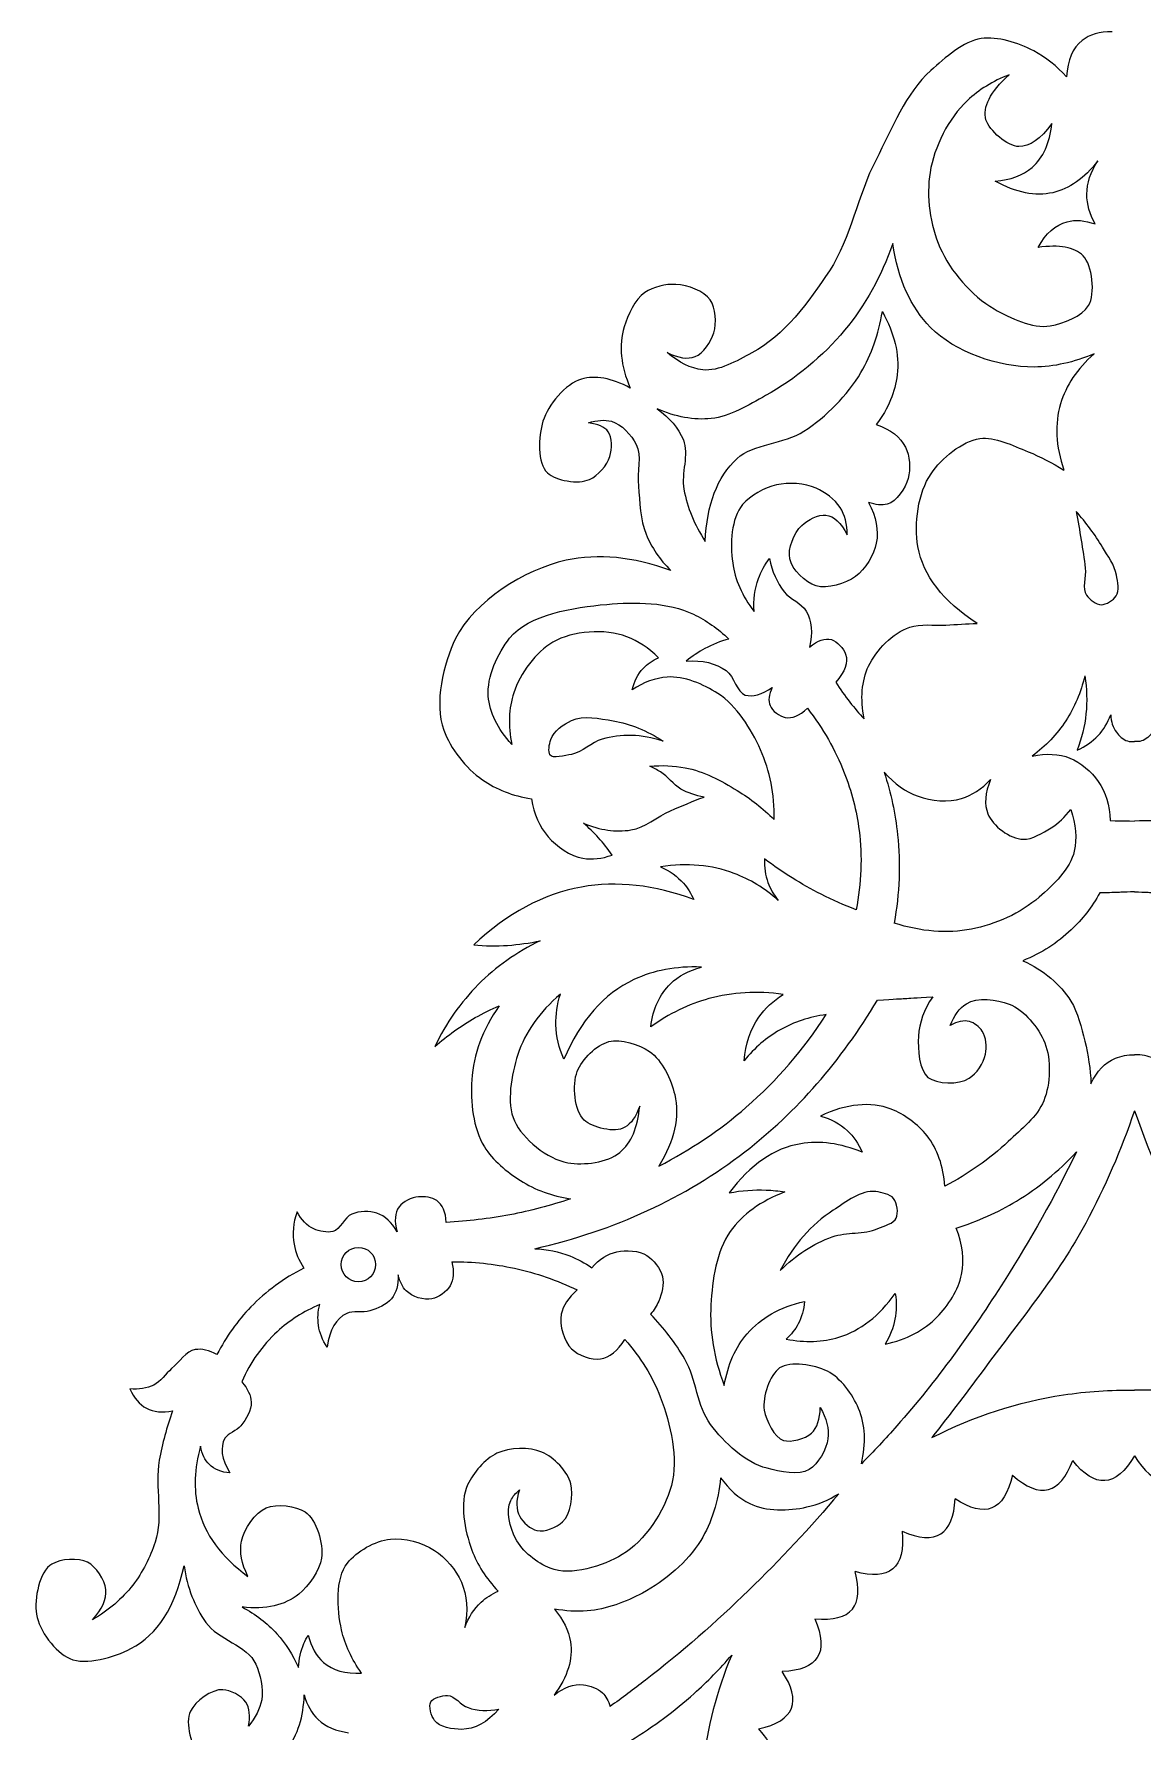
# Model space of a CAD drawing. Header units: millimetres. Extents: x -121 to 221, y -100 to 187.
# Drawn here: x 64.6 to 129.1, y -13.7 to 85 of the extents above; entities that cross this region are included whole.
import ezdxf

# ---------------------------------------------------------------- set-up
doc = ezdxf.new("R2010")
doc.units = ezdxf.units.MM
doc.linetypes.add('K5LT32769', pattern=[0])

msp = doc.modelspace()

# ---------------------------------------------------------------- linework, layer by layer
at = {"color": 30, "linetype": 'K5LT32769', "true_color": 0xff8000}
msp.add_circle((83.522, 13.444), 1, dxfattribs=at)
for points, knots in [([(127.378, 85.17), (126.64, 85.175), (126.055, 85.006), (125.624, 84.665), (125.077, 84.233), (124.776, 83.524), (124.72, 82.539)], [0, 0, 0, 0, 1, 1, 1, 2, 2, 2, 2]), ([(124.72, 82.539), (124.149, 83.183), (123.511, 83.688), (122.806, 84.054), (121.899, 84.524), (120.703, 84.913), (119.749, 84.772), (118.696, 84.615), (117.666, 83.663), (116.825, 82.911), (115.349, 81.59), (114.569, 79.521), (113.635, 77.727), (112.56, 75.662), (112.188, 73.186), (110.924, 71.268), (109.736, 69.465), (108.3, 67.475), (106.405, 66.483), (105.538, 66.029), (104.482, 65.393), (103.56, 65.499), (102.854, 65.581), (102.163, 65.918), (101.487, 66.509)], [0, 0, 0, 0, 1, 1, 1, 2, 2, 2, 3, 3, 3, 4, 4, 4, 5, 5, 5, 6, 6, 6, 7, 7, 7, 8, 8, 8, 8]), ([(121.372, 82.665), (120.424, 82.295), (119.616, 81.795), (118.947, 81.166), (117.843, 80.126), (117.022, 78.464), (116.778, 76.987), (116.55, 75.604), (116.785, 73.903), (117.352, 72.617), (117.966, 71.226), (119.184, 69.81), (120.51, 69.044), (121.456, 68.498), (122.727, 67.892), (123.764, 68.055), (124.534, 68.177), (125.64, 68.636), (125.997, 69.236), (126.409, 69.928), (126.23, 71.585), (125.678, 72.138), (125.175, 72.642), (124.304, 72.801), (123.062, 72.617)], [0, 0, 0, 0, 1, 1, 1, 2, 2, 2, 3, 3, 3, 4, 4, 4, 5, 5, 5, 6, 6, 6, 7, 7, 7, 8, 8, 8, 8]), ([(123.86, 79.826), (123.205, 78.923), (122.567, 78.476), (121.946, 78.486), (121.289, 78.497), (120.207, 79.431), (120.032, 80.049), (119.824, 80.784), (120.27, 81.656), (121.372, 82.665)], [0, 0, 0, 0, 1, 1, 1, 2, 2, 2, 3, 3, 3, 3]), ([(120.574, 76.477), (121.466, 76.55), (122.179, 76.816), (122.711, 77.274), (123.365, 77.836), (123.748, 78.686), (123.86, 79.826)], [0, 0, 0, 0, 1, 1, 1, 2, 2, 2, 2]), ([(126.539, 77.657), (125.752, 76.64), (124.88, 76.024), (123.924, 75.807), (122.903, 75.576), (121.787, 75.799), (120.574, 76.477)], [0, 0, 0, 0, 1, 1, 1, 2, 2, 2, 2]), ([(126.38, 73.988), (126.059, 74.566), (125.9, 75.141), (125.901, 75.711), (125.903, 76.364), (126.115, 77.013), (126.539, 77.657)], [0, 0, 0, 0, 1, 1, 1, 2, 2, 2, 2]), ([(123.062, 72.617), (123.517, 73.441), (124.081, 73.941), (124.753, 74.116), (125.238, 74.243), (125.781, 74.2), (126.38, 73.988)], [0, 0, 0, 0, 1, 1, 1, 2, 2, 2, 2]), ([(114.609, 72.84), (113.942, 70.936), (113.006, 69.256), (111.802, 67.8), (110.558, 66.296), (108.928, 64.959), (107.208, 64.004), (106.218, 63.455), (105.14, 62.775), (104.05, 62.664), (103.03, 62.561), (101.978, 62.753), (100.892, 63.238)], [0, 0, 0, 0, 1, 1, 1, 2, 2, 2, 3, 3, 3, 4, 4, 4, 4]), ([(126.316, 66.428), (125.139, 65.932), (123.98, 65.677), (122.839, 65.663), (120.771, 65.637), (118.205, 66.541), (116.81, 67.96), (115.653, 69.137), (114.919, 70.764), (114.609, 72.84)], [0, 0, 0, 0, 1, 1, 1, 2, 2, 2, 3, 3, 3, 3]), ([(101.487, 66.509), (102.125, 66.184), (102.665, 66.105), (103.108, 66.27), (103.584, 66.448), (104.039, 67.133), (104.198, 67.652), (104.372, 68.22), (104.297, 69.103), (103.986, 69.566), (103.632, 70.093), (102.678, 70.432), (101.992, 70.47), (101.405, 70.503), (100.661, 70.318), (100.184, 69.992), (99.591, 69.586), (99.2, 68.705), (98.988, 67.998), (98.661, 66.91), (98.777, 65.723), (99.334, 64.436)], [0, 0, 0, 0, 1, 1, 1, 2, 2, 2, 3, 3, 3, 4, 4, 4, 5, 5, 5, 6, 6, 6, 7, 7, 7, 7]), ([(103.7, 55.519), (103.779, 57.65), (104.396, 59.255), (105.55, 60.336), (106.49, 61.216), (108.294, 61.177), (109.441, 61.931), (110.74, 62.784), (111.977, 64.005), (112.759, 65.344), (113.375, 66.399), (113.79, 67.58), (114.003, 68.885)], [0, 0, 0, 0, 1, 1, 1, 2, 2, 2, 3, 3, 3, 4, 4, 4, 4]), ([(114.003, 68.885), (114.71, 67.627), (114.997, 66.404), (114.864, 65.216), (114.753, 64.224), (114.349, 63.257), (113.652, 62.313)], [0, 0, 0, 0, 1, 1, 1, 2, 2, 2, 2]), ([(126.316, 66.428), (125.332, 65.554), (124.683, 64.586), (124.37, 63.526), (124.024, 62.353), (124.088, 61.066), (124.561, 59.666)], [0, 0, 0, 0, 1, 1, 1, 2, 2, 2, 2]), ([(99.334, 64.436), (98.246, 65.024), (97.299, 65.199), (96.49, 64.961), (95.562, 64.687), (94.562, 63.472), (94.257, 62.505), (93.981, 61.628), (93.931, 60.043), (94.513, 59.506), (94.993, 59.063), (96.308, 58.815), (96.969, 59.124), (97.444, 59.345), (97.995, 59.935), (98.149, 60.463), (98.273, 60.889), (98.302, 61.572), (98.053, 61.899), (97.836, 62.184), (97.453, 62.355), (96.905, 62.409)], [0, 0, 0, 0, 1, 1, 1, 2, 2, 2, 3, 3, 3, 4, 4, 4, 5, 5, 5, 6, 6, 6, 7, 7, 7, 7]), ([(100.892, 63.238), (101.63, 62.717), (102.14, 62.111), (102.424, 61.42), (102.766, 60.586), (102.28, 59.473), (102.455, 58.549), (102.656, 57.496), (103.07, 56.486), (103.7, 55.519)], [0, 0, 0, 0, 1, 1, 1, 2, 2, 2, 3, 3, 3, 3]), ([(96.905, 62.409), (97.4, 62.578), (97.847, 62.61), (98.245, 62.505), (98.827, 62.351), (99.4, 61.704), (99.68, 61.165), (100.026, 60.498), (99.726, 59.545), (99.808, 58.741), (99.903, 57.799), (99.903, 56.789), (100.254, 55.934), (100.57, 55.167), (101.048, 54.465), (101.69, 53.828)], [0, 0, 0, 0, 1, 1, 1, 2, 2, 2, 3, 3, 3, 4, 4, 4, 5, 5, 5, 5]), ([(113.652, 62.313), (114.486, 62.025), (115.05, 61.589), (115.343, 61.006), (115.593, 60.507), (115.661, 59.729), (115.502, 59.187), (115.335, 58.615), (114.845, 57.832), (114.29, 57.688), (113.977, 57.607), (113.615, 57.638), (113.205, 57.784)], [0, 0, 0, 0, 1, 1, 1, 2, 2, 2, 3, 3, 3, 4, 4, 4, 4]), ([(119.516, 50.75), (117.528, 52.034), (116.379, 53.522), (116.071, 55.216), (115.835, 56.51), (116.078, 58.362), (116.837, 59.458), (117.452, 60.348), (118.632, 61.358), (119.676, 61.5), (120.544, 61.618), (121.588, 61.094), (122.483, 60.734), (123.202, 60.446), (123.895, 60.089), (124.561, 59.666)], [0, 0, 0, 0, 1, 1, 1, 2, 2, 2, 3, 3, 3, 4, 4, 4, 5, 5, 5, 5]), ([(111.961, 55.902), (111.963, 56.524), (111.825, 57.056), (111.547, 57.497), (111.244, 57.976), (110.667, 58.382), (110.143, 58.613), (109.47, 58.91), (108.561, 58.966), (107.846, 58.805), (107.137, 58.644), (106.315, 58.186), (105.869, 57.656), (105.199, 56.861), (105.144, 55.36), (105.294, 54.275), (105.43, 53.294), (105.845, 52.348), (106.539, 51.436)], [0, 0, 0, 0, 1, 1, 1, 2, 2, 2, 3, 3, 3, 4, 4, 4, 5, 5, 5, 6, 6, 6, 6]), ([(113.205, 57.784), (113.647, 56.942), (113.796, 56.155), (113.652, 55.423), (113.515, 54.725), (113.011, 53.893), (112.44, 53.477), (111.852, 53.05), (110.797, 52.73), (110.143, 52.935), (109.537, 53.125), (108.733, 53.892), (108.612, 54.498), (108.498, 55.071), (108.85, 56.011), (109.314, 56.444), (109.656, 56.764), (110.294, 57.108), (110.717, 57.05), (111.186, 56.986), (111.601, 56.603), (111.961, 55.902)], [0, 0, 0, 0, 1, 1, 1, 2, 2, 2, 3, 3, 3, 4, 4, 4, 5, 5, 5, 6, 6, 6, 7, 7, 7, 7]), ([(125.278, 57.26), (125.858, 56.609), (126.368, 55.915), (126.807, 55.178), (127.115, 54.66), (127.523, 54.139), (127.626, 53.561), (127.696, 53.172), (127.8, 52.639), (127.604, 52.342), (127.444, 52.098), (127.025, 51.83), (126.74, 51.833), (126.449, 51.836), (126.056, 52.14), (125.876, 52.387), (125.6, 52.765), (125.859, 53.438), (125.81, 53.959), (125.758, 54.509), (125.654, 55.053), (125.566, 55.599), (125.477, 56.154), (125.381, 56.707), (125.278, 57.26)], [0, 0, 0, 0, 1, 1, 1, 2, 2, 2, 3, 3, 3, 4, 4, 4, 5, 5, 5, 6, 6, 6, 7, 7, 7, 8, 8, 8, 8]), ([(101.69, 53.828), (99.502, 54.624), (97.473, 54.821), (95.604, 54.417), (93.196, 53.897), (90.243, 52.032), (89.173, 49.869), (88.444, 48.394), (87.924, 46.102), (88.484, 44.541), (88.867, 43.476), (89.772, 42.326), (90.735, 41.647), (91.537, 41.081), (92.486, 40.714), (93.583, 40.545)], [0, 0, 0, 0, 1, 1, 1, 2, 2, 2, 3, 3, 3, 4, 4, 4, 5, 5, 5, 5]), ([(106.539, 51.436), (106.493, 52.116), (106.578, 52.754), (106.794, 53.35), (106.943, 53.764), (107.156, 54.157), (107.432, 54.53)], [0, 0, 0, 0, 1, 1, 1, 2, 2, 2, 2]), ([(107.432, 54.53), (107.581, 53.78), (107.869, 53.132), (108.293, 52.584), (108.631, 52.148), (109.31, 51.925), (109.569, 51.468), (109.892, 50.898), (109.955, 50.196), (109.76, 49.362)], [0, 0, 0, 0, 1, 1, 1, 2, 2, 2, 3, 3, 3, 3]), ([(92.448, 43.702), (91.608, 44.62), (91.151, 45.558), (91.074, 46.515), (90.987, 47.612), (91.633, 49.033), (92.315, 49.882), (93.452, 51.298), (96.027, 51.674), (97.964, 51.854), (99.609, 52.006), (101.528, 51.991), (103.014, 51.278), (103.749, 50.925), (104.436, 50.445), (105.074, 49.838)], [0, 0, 0, 0, 1, 1, 1, 2, 2, 2, 3, 3, 3, 4, 4, 4, 5, 5, 5, 5]), ([(100.976, 48.752), (100.404, 49.314), (99.791, 49.72), (99.138, 49.971), (97.861, 50.46), (95.976, 50.317), (94.84, 49.66), (93.858, 49.092), (92.924, 47.84), (92.558, 46.714), (92.263, 45.804), (92.226, 44.8), (92.448, 43.702)], [0, 0, 0, 0, 1, 1, 1, 2, 2, 2, 3, 3, 3, 4, 4, 4, 4]), ([(112.945, 45.2), (112.712, 46.373), (112.797, 47.394), (113.2, 48.262), (113.632, 49.192), (114.613, 50.192), (115.593, 50.527), (116.22, 50.741), (116.996, 50.615), (117.698, 50.654), (118.304, 50.688), (118.91, 50.72), (119.516, 50.75)], [0, 0, 0, 0, 1, 1, 1, 2, 2, 2, 3, 3, 3, 4, 4, 4, 4]), ([(105.074, 49.838), (104.582, 49.704), (104.117, 49.519), (103.679, 49.284), (103.297, 49.079), (102.935, 48.835), (102.593, 48.553)], [0, 0, 0, 0, 1, 1, 1, 2, 2, 2, 2]), ([(109.76, 49.362), (110.245, 49.763), (110.671, 49.911), (111.036, 49.809), (111.36, 49.718), (111.757, 49.271), (111.866, 48.948), (112.023, 48.481), (111.832, 47.939), (111.291, 47.321)], [0, 0, 0, 0, 1, 1, 1, 2, 2, 2, 3, 3, 3, 3]), ([(99.448, 46.891), (99.568, 47.388), (99.782, 47.801), (100.09, 48.132), (100.329, 48.388), (100.624, 48.595), (100.976, 48.752)], [0, 0, 0, 0, 1, 1, 1, 2, 2, 2, 2]), ([(102.593, 48.553), (103.531, 48.621), (104.306, 48.437), (104.919, 47.999), (105.38, 47.67), (105.549, 46.721), (106.027, 46.581), (106.461, 46.454), (106.986, 46.602), (107.6, 47.024)], [0, 0, 0, 0, 1, 1, 1, 2, 2, 2, 3, 3, 3, 3]), ([(107.71, 39.338), (107.728, 40.816), (107.462, 42.167), (106.913, 43.391), (106.367, 44.61), (105.531, 45.96), (104.432, 46.67), (103.604, 47.205), (102.462, 47.697), (101.486, 47.622), (100.803, 47.57), (100.124, 47.327), (99.448, 46.891)], [0, 0, 0, 0, 1, 1, 1, 2, 2, 2, 3, 3, 3, 4, 4, 4, 4]), ([(125.78, 47.694), (125.552, 46.731), (125.183, 45.859), (124.673, 45.08), (124.163, 44.302), (123.514, 43.615), (122.723, 43.02)], [0, 0, 0, 0, 1, 1, 1, 2, 2, 2, 2]), ([(125.78, 47.694), (125.902, 46.945), (125.924, 46.207), (125.847, 45.479), (125.772, 44.768), (125.602, 44.066), (125.337, 43.374)], [0, 0, 0, 0, 1, 1, 1, 2, 2, 2, 2]), ([(107.6, 47.024), (107.396, 46.604), (107.351, 46.249), (107.467, 45.961), (107.587, 45.66), (108.035, 45.337), (108.353, 45.274), (108.747, 45.196), (109.175, 45.373), (109.638, 45.806)], [0, 0, 0, 0, 1, 1, 1, 2, 2, 2, 3, 3, 3, 3]), ([(111.291, 47.321), (111.547, 46.918), (111.821, 46.529), (112.116, 46.157), (112.377, 45.826), (112.653, 45.507), (112.945, 45.2)], [0, 0, 0, 0, 1, 1, 1, 2, 2, 2, 2]), ([(109.638, 45.806), (110.553, 44.639), (111.269, 43.391), (111.786, 42.062), (112.203, 40.992), (112.505, 39.833), (112.65, 38.695), (112.843, 37.186), (112.784, 35.65), (112.473, 34.088)], [0, 0, 0, 0, 1, 1, 1, 2, 2, 2, 3, 3, 3, 3]), ([(125.337, 43.374), (125.821, 43.582), (126.227, 43.863), (126.556, 44.216), (126.871, 44.555), (127.115, 44.961), (127.287, 45.435)], [0, 0, 0, 0, 1, 1, 1, 2, 2, 2, 2]), ([(127.287, 45.435), (127.302, 45.028), (127.412, 44.689), (127.619, 44.416), (127.777, 44.207), (128.008, 43.973), (128.261, 43.906), (128.389, 43.872), (128.527, 43.865), (128.674, 43.884)], [0, 0, 0, 0, 1, 1, 1, 2, 2, 2, 3, 3, 3, 3]), ([(130.062, 45.435), (130.047, 45.028), (129.937, 44.689), (129.73, 44.416), (129.572, 44.207), (129.341, 43.973), (129.087, 43.906), (128.96, 43.872), (128.822, 43.865), (128.674, 43.884)], [0, 0, 0, 0, 1, 1, 1, 2, 2, 2, 3, 3, 3, 3]), ([(101.242, 43.901), (100.318, 44.508), (99.35, 44.899), (98.34, 45.075), (97.561, 45.211), (96.606, 45.416), (95.926, 45.097), (95.462, 44.88), (94.867, 44.475), (94.707, 43.99), (94.621, 43.728), (94.55, 43.275), (94.663, 43.103), (94.824, 42.86), (95.522, 43.048), (95.926, 43.126), (96.559, 43.248), (97.082, 43.83), (97.698, 44.012), (98.8, 44.338), (99.981, 44.301), (101.242, 43.901)], [0, 0, 0, 0, 1, 1, 1, 2, 2, 2, 3, 3, 3, 4, 4, 4, 5, 5, 5, 6, 6, 6, 7, 7, 7, 7]), ([(100.467, 42.439), (101.175, 42.504), (101.862, 42.474), (102.527, 42.35), (103.595, 42.151), (104.628, 41.595), (105.562, 41.021), (106.331, 40.549), (107.047, 39.987), (107.71, 39.338)], [0, 0, 0, 0, 1, 1, 1, 2, 2, 2, 3, 3, 3, 3]), ([(122.723, 43.02), (123.539, 43.201), (124.27, 43.164), (124.917, 42.909), (125.542, 42.663), (126.168, 42.115), (126.556, 41.558), (126.992, 40.932), (127.229, 40.171), (127.265, 39.276)], [0, 0, 0, 0, 1, 1, 1, 2, 2, 2, 3, 3, 3, 3]), ([(103.626, 40.645), (103.138, 40.729), (102.691, 40.884), (102.283, 41.11), (101.837, 41.357), (101.526, 41.834), (101.087, 42.107), (100.889, 42.23), (100.682, 42.34), (100.467, 42.439)], [0, 0, 0, 0, 1, 1, 1, 2, 2, 2, 3, 3, 3, 3]), ([(114.112, 42.084), (114.499, 40.885), (114.758, 39.674), (114.888, 38.452), (115.068, 36.76), (115.001, 35.047), (114.688, 33.312)], [0, 0, 0, 0, 1, 1, 1, 2, 2, 2, 2]), ([(114.112, 42.084), (114.698, 41.413), (115.355, 40.947), (116.084, 40.689), (116.847, 40.418), (117.844, 40.318), (118.609, 40.556), (119.219, 40.746), (119.78, 41.115), (120.293, 41.664)], [0, 0, 0, 0, 1, 1, 1, 2, 2, 2, 3, 3, 3, 3]), ([(120.293, 41.664), (119.98, 40.878), (119.928, 40.213), (120.138, 39.67), (120.404, 38.98), (121.454, 38.197), (122.198, 38.186), (122.71, 38.178), (123.334, 38.537), (123.815, 38.85), (124.246, 39.131), (124.63, 39.485), (124.967, 39.914)], [0, 0, 0, 0, 1, 1, 1, 2, 2, 2, 3, 3, 3, 4, 4, 4, 4]), ([(93.583, 40.545), (93.727, 39.649), (94.053, 38.911), (94.561, 38.332), (95.059, 37.763), (95.842, 37.207), (96.581, 37.083), (97.114, 36.993), (97.681, 37.055), (98.283, 37.269)], [0, 0, 0, 0, 1, 1, 1, 2, 2, 2, 3, 3, 3, 3]), ([(96.608, 39.129), (97.573, 38.716), (98.494, 38.583), (99.372, 38.731), (100.18, 38.866), (100.903, 39.501), (101.685, 39.847), (102.324, 40.13), (102.971, 40.396), (103.626, 40.645)], [0, 0, 0, 0, 1, 1, 1, 2, 2, 2, 3, 3, 3, 3]), ([(124.967, 39.914), (125.266, 39.041), (125.332, 38.236), (125.166, 37.499), (124.936, 36.475), (123.954, 35.531), (123.128, 34.819), (122.059, 33.896), (120.566, 33.217), (119.185, 32.958), (117.757, 32.69), (116.258, 32.808), (114.688, 33.312)], [0, 0, 0, 0, 1, 1, 1, 2, 2, 2, 3, 3, 3, 4, 4, 4, 4]), ([(98.283, 37.269), (98.038, 37.625), (97.773, 37.962), (97.485, 38.279), (97.212, 38.58), (96.92, 38.863), (96.608, 39.129)], [0, 0, 0, 0, 1, 1, 1, 2, 2, 2, 2]), ([(107.947, 34.631), (107.15, 35.336), (106.294, 35.86), (105.378, 36.204), (104.073, 36.695), (102.648, 36.82), (101.102, 36.581)], [0, 0, 0, 0, 1, 1, 1, 2, 2, 2, 2]), ([(101.102, 36.581), (101.636, 36.349), (102.079, 36.031), (102.432, 35.628), (102.674, 35.351), (102.873, 35.034), (103.03, 34.676)], [0, 0, 0, 0, 1, 1, 1, 2, 2, 2, 2]), ([(107.15, 37.046), (107.128, 36.558), (107.195, 36.1), (107.349, 35.673), (107.483, 35.303), (107.682, 34.956), (107.947, 34.631)], [0, 0, 0, 0, 1, 1, 1, 2, 2, 2, 2]), ([(112.473, 34.088), (111.781, 34.354), (111.107, 34.653), (110.451, 34.986), (109.296, 35.57), (108.196, 36.257), (107.15, 37.046)], [0, 0, 0, 0, 1, 1, 1, 2, 2, 2, 2]), ([(103.03, 34.676), (100.733, 35.535), (98.554, 35.778), (96.495, 35.407), (94.266, 35.005), (92.176, 33.882), (90.226, 32.04)], [0, 0, 0, 0, 1, 1, 1, 2, 2, 2, 2]), ([(126.651, 35.062), (126.191, 34.243), (125.637, 33.527), (124.989, 32.913), (124.193, 32.16), (123.255, 31.562), (122.176, 31.119)], [0, 0, 0, 0, 1, 1, 1, 2, 2, 2, 2]), ([(94.102, 32.283), (92.719, 31.613), (91.515, 30.764), (90.492, 29.736), (89.471, 28.71), (88.629, 27.507), (87.966, 26.125)], [0, 0, 0, 0, 1, 1, 1, 2, 2, 2, 2]), ([(90.226, 32.04), (90.886, 31.983), (91.543, 31.975), (92.197, 32.017), (92.835, 32.059), (93.47, 32.147), (94.102, 32.283)], [0, 0, 0, 0, 1, 1, 1, 2, 2, 2, 2]), ([(103.473, 30.755), (101.997, 30.807), (100.691, 30.564), (99.552, 30.024), (97.791, 29.189), (96.432, 27.646), (95.476, 25.394)], [0, 0, 0, 0, 1, 1, 1, 2, 2, 2, 2]), ([(100.526, 27.277), (100.667, 28.339), (101.051, 29.173), (101.678, 29.78), (102.143, 30.23), (102.741, 30.555), (103.473, 30.755)], [0, 0, 0, 0, 1, 1, 1, 2, 2, 2, 2]), ([(122.176, 31.119), (123.42, 30.554), (124.351, 29.771), (124.967, 28.771), (125.384, 28.095), (125.591, 27.239), (125.787, 26.445), (125.985, 25.638), (126.103, 24.811), (126.141, 23.964)], [0, 0, 0, 0, 1, 1, 1, 2, 2, 2, 3, 3, 3, 3]), ([(95.276, 29.182), (94.052, 28.145), (93.225, 26.971), (92.795, 25.66), (92.41, 24.485), (92.129, 22.848), (92.596, 21.805), (93.073, 20.74), (94.52, 19.583), (95.697, 19.369), (96.621, 19.2), (98.032, 19.383), (98.732, 19.967), (99.397, 20.521), (99.781, 21.422), (99.884, 22.669)], [0, 0, 0, 0, 1, 1, 1, 2, 2, 2, 3, 3, 3, 4, 4, 4, 5, 5, 5, 5]), ([(93.775, 14.367), (98.451, 15.442), (102.527, 17.321), (106.002, 20.002), (109.027, 22.336), (111.597, 25.278), (113.711, 28.828)], [0, 0, 0, 0, 1, 1, 1, 2, 2, 2, 2]), ([(95.476, 25.394), (95.185, 26.053), (95.03, 26.718), (95.011, 27.388), (94.993, 27.981), (95.082, 28.58), (95.276, 29.182)], [0, 0, 0, 0, 1, 1, 1, 2, 2, 2, 2]), ([(108.235, 29.16), (106.72, 29.371), (105.28, 29.29), (103.916, 28.916), (102.729, 28.591), (101.599, 28.045), (100.526, 27.277)], [0, 0, 0, 0, 1, 1, 1, 2, 2, 2, 2]), ([(105.954, 25.305), (106.033, 26.282), (106.321, 27.124), (106.818, 27.831), (107.179, 28.345), (107.652, 28.788), (108.235, 29.16)], [0, 0, 0, 0, 1, 1, 1, 2, 2, 2, 2]), ([(116.932, 29.024), (116.427, 28.275), (116.15, 27.512), (116.102, 26.735), (116.053, 25.949), (116.149, 24.74), (116.655, 24.335), (117.149, 23.941), (118.463, 23.897), (119.055, 24.28), (119.472, 24.549), (119.899, 25.165), (119.997, 25.683), (120.075, 26.099), (120.053, 26.687), (119.812, 27.03), (119.649, 27.264), (119.344, 27.51), (119.074, 27.584), (118.736, 27.676), (118.361, 27.596), (117.948, 27.344)], [0, 0, 0, 0, 1, 1, 1, 2, 2, 2, 3, 3, 3, 4, 4, 4, 5, 5, 5, 6, 6, 6, 7, 7, 7, 7]), ([(117.948, 27.344), (118.178, 27.935), (118.492, 28.36), (118.889, 28.618), (119.514, 29.024), (120.671, 28.878), (121.381, 28.599), (122.252, 28.258), (123.095, 27.225), (123.449, 26.347), (123.84, 25.377), (123.787, 23.951), (123.393, 22.969), (123.028, 22.057), (122.083, 21.318), (121.326, 20.606), (120.236, 19.582), (119.006, 18.714), (117.634, 18.003)], [0, 0, 0, 0, 1, 1, 1, 2, 2, 2, 3, 3, 3, 4, 4, 4, 5, 5, 5, 6, 6, 6, 6]), ([(87.966, 26.125), (88.696, 26.775), (89.479, 27.336), (90.314, 27.809), (90.764, 28.063), (91.229, 28.292), (91.71, 28.495)], [0, 0, 0, 0, 1, 1, 1, 2, 2, 2, 2]), ([(91.71, 28.495), (90.742, 27.1), (90.211, 25.667), (90.115, 24.198), (90.032, 22.926), (90.185, 21.37), (90.846, 20.299), (91.327, 19.521), (92.152, 18.827), (92.95, 18.327), (93.806, 17.792), (94.774, 17.438), (95.852, 17.264)], [0, 0, 0, 0, 1, 1, 1, 2, 2, 2, 3, 3, 3, 4, 4, 4, 4]), ([(100.992, 19.169), (102.856, 20.126), (104.555, 21.271), (106.087, 22.603), (107.861, 24.146), (109.411, 25.94), (110.739, 27.986)], [0, 0, 0, 0, 1, 1, 1, 2, 2, 2, 2]), ([(110.739, 27.986), (109.756, 27.85), (108.862, 27.554), (108.058, 27.1), (107.271, 26.654), (106.569, 26.056), (105.954, 25.305)], [0, 0, 0, 0, 1, 1, 1, 2, 2, 2, 2]), ([(99.884, 22.669), (99.676, 22.062), (99.388, 21.649), (99.02, 21.429), (98.434, 21.078), (97.13, 21.411), (96.65, 21.85), (96.079, 22.372), (95.944, 23.895), (96.251, 24.685), (96.522, 25.381), (97.373, 26.231), (98.09, 26.413), (98.783, 26.589), (99.844, 26.262), (100.46, 25.837), (101.193, 25.332), (101.717, 24.212), (101.922, 23.334), (102.224, 22.041), (101.914, 20.653), (100.992, 19.169)], [0, 0, 0, 0, 1, 1, 1, 2, 2, 2, 3, 3, 3, 4, 4, 4, 5, 5, 5, 6, 6, 6, 7, 7, 7, 7]), ([(126.141, 23.964), (126.484, 24.7), (126.957, 25.195), (127.559, 25.448), (127.891, 25.588), (128.263, 25.655), (128.674, 25.648)], [0, 0, 0, 0, 1, 1, 1, 2, 2, 2, 2]), ([(131.208, 23.964), (130.865, 24.7), (130.392, 25.195), (129.79, 25.448), (129.458, 25.588), (129.086, 25.655), (128.674, 25.648)], [0, 0, 0, 0, 1, 1, 1, 2, 2, 2, 2]), ([(117.634, 18.003), (117.555, 19.178), (117.21, 20.156), (116.6, 20.938), (116.09, 21.592), (115.274, 22.205), (114.514, 22.489), (113.305, 22.942), (111.933, 22.807), (110.397, 22.083)], [0, 0, 0, 0, 1, 1, 1, 2, 2, 2, 3, 3, 3, 3]), ([(110.397, 22.083), (111.02, 21.911), (111.543, 21.628), (111.967, 21.234), (112.329, 20.897), (112.618, 20.478), (112.834, 19.979)], [0, 0, 0, 0, 1, 1, 1, 2, 2, 2, 2]), ([(128.674, 22.398), (127.898, 20.121), (126.952, 17.94), (125.835, 15.853), (124.251, 12.893), (122.059, 10.259), (120.055, 7.546), (119.017, 6.14), (117.958, 4.75), (116.878, 3.374)], [0, 0, 0, 0, 1, 1, 1, 2, 2, 2, 3, 3, 3, 3]), ([(128.674, 22.398), (129.451, 20.121), (130.397, 17.94), (131.514, 15.853), (133.098, 12.893), (135.29, 10.259), (137.294, 7.546), (138.332, 6.14), (139.391, 4.75), (140.471, 3.374)], [0, 0, 0, 0, 1, 1, 1, 2, 2, 2, 3, 3, 3, 3]), ([(112.834, 19.979), (111.556, 20.5), (110.363, 20.666), (109.253, 20.477), (107.705, 20.214), (106.32, 19.26), (105.099, 17.616)], [0, 0, 0, 0, 1, 1, 1, 2, 2, 2, 2]), ([(125.295, 19.997), (124.031, 17.403), (122.629, 14.899), (121.088, 12.484), (119.214, 9.545), (117.162, 6.676), (114.849, 4.063), (114.18, 3.306), (113.491, 2.566), (112.782, 1.843)], [0, 0, 0, 0, 1, 1, 1, 2, 2, 2, 3, 3, 3, 3]), ([(118.298, 15.567), (119.55, 15.957), (120.719, 16.48), (121.806, 17.136), (123.082, 17.906), (124.245, 18.86), (125.295, 19.997)], [0, 0, 0, 0, 1, 1, 1, 2, 2, 2, 2]), ([(105.099, 17.616), (105.814, 17.756), (106.528, 17.811), (107.241, 17.782), (107.604, 17.767), (107.967, 17.73), (108.33, 17.671)], [0, 0, 0, 0, 1, 1, 1, 2, 2, 2, 2]), ([(108.06, 13.091), (108.837, 14.604), (109.865, 15.773), (111.144, 16.6), (111.884, 17.078), (112.78, 17.813), (113.616, 17.69), (113.96, 17.639), (114.452, 17.538), (114.653, 17.291), (114.862, 17.034), (114.947, 16.437), (114.812, 16.148), (114.67, 15.84), (114.118, 15.699), (113.749, 15.536), (112.935, 15.178), (111.921, 15.359), (111.091, 15.058), (109.98, 14.655), (108.97, 14), (108.06, 13.091)], [0, 0, 0, 0, 1, 1, 1, 2, 2, 2, 3, 3, 3, 4, 4, 4, 5, 5, 5, 6, 6, 6, 7, 7, 7, 7]), ([(88.632, 15.899), (88.595, 16.503), (88.411, 16.924), (88.078, 17.162), (87.815, 17.349), (87.354, 17.419), (87.014, 17.383), (86.618, 17.341), (86.101, 17.106), (85.885, 16.807), (85.634, 16.462), (85.597, 15.975), (85.774, 15.345)], [0, 0, 0, 0, 1, 1, 1, 2, 2, 2, 3, 3, 3, 4, 4, 4, 4]), ([(95.852, 17.264), (94.694, 16.876), (93.52, 16.569), (92.331, 16.342), (91.114, 16.11), (89.881, 15.962), (88.632, 15.899)], [0, 0, 0, 0, 1, 1, 1, 2, 2, 2, 2]), ([(108.33, 17.671), (106.93, 17.135), (105.872, 16.366), (105.155, 15.364), (104.349, 14.237), (104.108, 12.535), (104.029, 11.099), (103.943, 9.553), (104.202, 7.99), (104.804, 6.41)], [0, 0, 0, 0, 1, 1, 1, 2, 2, 2, 3, 3, 3, 3]), ([(79.948, 16.519), (79.722, 15.863), (79.664, 15.231), (79.774, 14.625), (79.861, 14.148), (80.052, 13.687), (80.347, 13.241)], [0, 0, 0, 0, 1, 1, 1, 2, 2, 2, 2]), ([(85.774, 15.345), (85.456, 15.904), (85.065, 16.266), (84.6, 16.431), (84.174, 16.581), (83.562, 16.557), (83.138, 16.386), (82.702, 16.211), (82.473, 15.472), (82.03, 15.367), (81.701, 15.289), (81.244, 15.375), (80.923, 15.522), (80.523, 15.706), (80.198, 16.038), (79.948, 16.519)], [0, 0, 0, 0, 1, 1, 1, 2, 2, 2, 3, 3, 3, 4, 4, 4, 5, 5, 5, 5]), ([(114.163, 8.81), (115.413, 9.089), (116.422, 9.619), (117.191, 10.398), (117.832, 11.048), (118.438, 11.985), (118.612, 12.871), (118.778, 13.714), (118.674, 14.613), (118.298, 15.567)], [0, 0, 0, 0, 1, 1, 1, 2, 2, 2, 3, 3, 3, 3]), ([(93.775, 14.367), (94.501, 14.341), (95.186, 14.201), (95.829, 13.946), (96.269, 13.771), (96.69, 13.542), (97.091, 13.259)], [0, 0, 0, 0, 1, 1, 1, 2, 2, 2, 2]), ([(97.091, 13.259), (97.536, 13.759), (98.024, 14.069), (98.553, 14.19), (99.093, 14.312), (99.845, 14.256), (100.303, 13.968), (100.699, 13.721), (101.103, 13.204), (101.212, 12.75), (101.316, 12.314), (101.18, 11.746), (100.99, 11.31), (100.875, 11.045), (100.718, 10.797), (100.515, 10.563)], [0, 0, 0, 0, 1, 1, 1, 2, 2, 2, 3, 3, 3, 4, 4, 4, 5, 5, 5, 5]), ([(80.347, 13.241), (79.165, 12.637), (78.137, 11.883), (77.262, 10.978), (76.484, 10.174), (75.827, 9.251), (75.29, 8.209)], [0, 0, 0, 0, 1, 1, 1, 2, 2, 2, 2]), ([(85.84, 12.842), (85.852, 12.263), (85.719, 11.799), (85.442, 11.45), (85.166, 11.103), (84.635, 10.889), (84.186, 10.749), (83.764, 10.616), (83.205, 10.778), (82.839, 10.601), (82.226, 10.305), (81.844, 9.653), (81.694, 8.644)], [0, 0, 0, 0, 1, 1, 1, 2, 2, 2, 3, 3, 3, 4, 4, 4, 4]), ([(88.945, 13.606), (89.098, 13.035), (89.067, 12.566), (88.853, 12.2), (88.655, 11.861), (88.172, 11.524), (87.79, 11.446), (87.334, 11.354), (86.643, 11.572), (86.306, 11.912), (86.08, 12.139), (85.925, 12.449), (85.84, 12.842)], [0, 0, 0, 0, 1, 1, 1, 2, 2, 2, 3, 3, 3, 4, 4, 4, 4]), ([(88.945, 13.606), (90.193, 13.614), (91.411, 13.489), (92.6, 13.229), (93.851, 12.957), (95.069, 12.536), (96.255, 11.967)], [0, 0, 0, 0, 1, 1, 1, 2, 2, 2, 2]), ([(96.255, 11.967), (95.735, 11.525), (95.424, 11.053), (95.325, 10.549), (95.201, 9.925), (95.472, 8.964), (95.923, 8.533), (96.304, 8.169), (97.093, 7.871), (97.606, 7.957), (98.129, 8.045), (98.601, 8.422), (99.024, 9.087)], [0, 0, 0, 0, 1, 1, 1, 2, 2, 2, 3, 3, 3, 4, 4, 4, 4]), ([(81.27, 11.118), (80.325, 10.715), (79.498, 10.189), (78.79, 9.538), (77.928, 8.747), (77.242, 7.772), (76.73, 6.614)], [0, 0, 0, 0, 1, 1, 1, 2, 2, 2, 2]), ([(81.694, 8.644), (81.425, 9.053), (81.259, 9.477), (81.196, 9.918), (81.141, 10.305), (81.165, 10.705), (81.27, 11.118)], [0, 0, 0, 0, 1, 1, 1, 2, 2, 2, 2]), ([(104.804, 6.41), (105.011, 7.628), (105.454, 8.631), (106.133, 9.419), (106.925, 10.339), (108.039, 10.966), (109.474, 11.302)], [0, 0, 0, 0, 1, 1, 1, 2, 2, 2, 2]), ([(108.404, 9.106), (109.516, 8.892), (110.537, 8.929), (111.468, 9.216), (112.73, 9.606), (113.825, 10.455), (114.754, 11.764)], [0, 0, 0, 0, 1, 1, 1, 2, 2, 2, 2]), ([(109.474, 11.302), (109.438, 10.821), (109.315, 10.384), (109.105, 9.992), (108.931, 9.666), (108.697, 9.37), (108.404, 9.106)], [0, 0, 0, 0, 1, 1, 1, 2, 2, 2, 2]), ([(114.754, 11.764), (114.834, 11.249), (114.828, 10.75), (114.736, 10.269), (114.639, 9.764), (114.448, 9.278), (114.163, 8.81)], [0, 0, 0, 0, 1, 1, 1, 2, 2, 2, 2]), ([(110.387, 5.131), (110.759, 4.49), (110.908, 3.884), (110.834, 3.312), (110.75, 2.674), (110.265, 1.839), (109.749, 1.526), (109.143, 1.157), (108.048, 1.39), (107.293, 1.59), (106.015, 1.928), (104.807, 3.069), (104.007, 4.142), (103.223, 5.194), (103.186, 6.773), (102.508, 7.938), (101.96, 8.878), (101.296, 9.754), (100.515, 10.563)], [0, 0, 0, 0, 1, 1, 1, 2, 2, 2, 3, 3, 3, 4, 4, 4, 5, 5, 5, 6, 6, 6, 6]), ([(99.024, 9.087), (99.937, 8.051), (100.623, 6.936), (101.084, 5.742), (101.694, 4.161), (102.139, 2.143), (101.727, 0.581), (101.336, -0.898), (100.175, -2.644), (98.869, -3.429), (97.738, -4.108), (95.882, -4.694), (94.682, -4.226), (93.934, -3.935), (93.035, -3.238), (92.666, -2.499), (92.356, -1.876), (92.056, -0.902), (92.378, -0.283), (92.494, -0.061), (92.664, 0.146), (92.888, 0.337)], [0, 0, 0, 0, 1, 1, 1, 2, 2, 2, 3, 3, 3, 4, 4, 4, 5, 5, 5, 6, 6, 6, 7, 7, 7, 7]), ([(75.29, 8.209), (74.833, 8.461), (74.412, 8.557), (74.027, 8.497), (73.503, 8.416), (73.099, 7.774), (72.654, 7.39), (72.298, 7.082), (72.019, 6.633), (71.613, 6.437), (71.207, 6.241), (70.741, 6.167), (70.217, 6.216)], [0, 0, 0, 0, 1, 1, 1, 2, 2, 2, 3, 3, 3, 4, 4, 4, 4]), ([(112.782, 1.843), (113.068, 3.051), (113.014, 4.125), (112.62, 5.067), (112.275, 5.892), (111.577, 6.845), (110.802, 7.236), (110.04, 7.62), (108.638, 7.846), (108.027, 7.427), (107.452, 7.034), (107.005, 5.743), (107.133, 4.971), (107.236, 4.357), (107.712, 3.383), (108.25, 3.217), (108.684, 3.082), (109.521, 3.292), (109.877, 3.631), (110.213, 3.952), (110.383, 4.451), (110.387, 5.131)], [0, 0, 0, 0, 1, 1, 1, 2, 2, 2, 3, 3, 3, 4, 4, 4, 5, 5, 5, 6, 6, 6, 7, 7, 7, 7]), ([(70.217, 6.216), (70.458, 5.677), (70.783, 5.301), (71.192, 5.086), (71.607, 4.868), (72.109, 4.816), (72.698, 4.931)], [0, 0, 0, 0, 1, 1, 1, 2, 2, 2, 2]), ([(76.73, 6.614), (77.08, 6.225), (77.265, 5.834), (77.284, 5.44), (77.305, 4.986), (76.993, 4.441), (76.686, 4.067), (76.443, 3.771), (75.931, 3.633), (75.755, 3.336), (75.453, 2.824), (75.549, 2.152), (76.043, 1.32)], [0, 0, 0, 0, 1, 1, 1, 2, 2, 2, 3, 3, 3, 4, 4, 4, 4]), ([(116.878, 3.374), (119.347, 4.636), (121.899, 5.465), (124.534, 5.862), (125.892, 6.066), (127.272, 6.156), (128.674, 6.13)], [0, 0, 0, 0, 1, 1, 1, 2, 2, 2, 2]), ([(140.471, 3.374), (138.002, 4.636), (135.45, 5.465), (132.815, 5.862), (131.457, 6.066), (130.077, 6.156), (128.674, 6.13)], [0, 0, 0, 0, 1, 1, 1, 2, 2, 2, 2]), ([(72.698, 4.931), (72.366, 3.985), (72.112, 3.026), (71.936, 2.055), (71.655, 0.501), (72.188, -1.228), (71.697, -2.703), (71.407, -3.575), (70.961, -4.473), (70.394, -5.202), (69.773, -6.001), (68.994, -6.674), (68.055, -7.222)], [0, 0, 0, 0, 1, 1, 1, 2, 2, 2, 3, 3, 3, 4, 4, 4, 4]), ([(74.338, 2.871), (73.969, 1.571), (73.922, 0.368), (74.196, -0.736), (74.568, -2.237), (75.534, -3.557), (77.093, -4.697)], [0, 0, 0, 0, 1, 1, 1, 2, 2, 2, 2]), ([(76.043, 1.32), (75.533, 1.364), (75.135, 1.527), (74.847, 1.807), (74.585, 2.063), (74.415, 2.418), (74.338, 2.871)], [0, 0, 0, 0, 1, 1, 1, 2, 2, 2, 2]), ([(92.888, 0.337), (92.681, -0.283), (92.689, -0.8), (92.91, -1.214), (93.094, -1.558), (93.541, -1.946), (93.907, -2.033), (94.352, -2.139), (95.053, -1.833), (95.391, -1.524), (95.88, -1.077), (96.037, 0.039), (95.878, 0.691), (95.705, 1.408), (94.888, 2.227), (94.195, 2.53), (93.468, 2.848), (92.31, 2.801), (91.581, 2.464), (90.881, 2.14), (90.196, 1.326), (89.875, 0.625), (89.389, -0.436), (89.694, -2.013), (90.119, -3.163), (90.436, -4.023), (90.946, -4.821), (91.647, -5.556)], [0, 0, 0, 0, 1, 1, 1, 2, 2, 2, 3, 3, 3, 4, 4, 4, 5, 5, 5, 6, 6, 6, 7, 7, 7, 8, 8, 8, 9, 9, 9, 9]), ([(121.567, 1.197), (122.376, 0.481), (123.076, 0.201), (123.666, 0.356), (124.239, 0.506), (124.709, 1.067), (125.076, 2.04)], [0, 0, 0, 0, 1, 1, 1, 2, 2, 2, 2]), ([(128.674, 2.323), (128.126, 1.392), (127.548, 0.909), (126.938, 0.874), (126.347, 0.84), (125.726, 1.228), (125.076, 2.04)], [0, 0, 0, 0, 1, 1, 1, 2, 2, 2, 2]), ([(128.674, 2.323), (129.223, 1.392), (129.801, 0.909), (130.411, 0.874), (131.002, 0.84), (131.623, 1.228), (132.272, 2.04)], [0, 0, 0, 0, 1, 1, 1, 2, 2, 2, 2]), ([(104.584, 1.046), (104.458, -0.338), (104.074, -1.557), (103.432, -2.609), (102.668, -3.863), (101.355, -4.963), (100.043, -5.666), (99.072, -6.186), (97.935, -6.624), (96.831, -6.707), (96.207, -6.755), (95.572, -6.718), (94.926, -6.597)], [0, 0, 0, 0, 1, 1, 1, 2, 2, 2, 3, 3, 3, 4, 4, 4, 4]), ([(104.584, 1.046), (105.076, 0.358), (105.645, -0.144), (106.29, -0.461), (107.234, -0.924), (108.557, -0.901), (109.613, -0.66), (110.252, -0.514), (110.872, -0.256), (111.473, 0.115)], [0, 0, 0, 0, 1, 1, 1, 2, 2, 2, 3, 3, 3, 3]), ([(121.567, 1.197), (121.333, 0.143), (120.932, -0.496), (120.364, -0.717), (119.811, -0.933), (119.101, -0.755), (118.233, -0.184)], [0, 0, 0, 0, 1, 1, 1, 2, 2, 2, 2]), ([(111.473, 0.115), (109.814, -1.854), (108.064, -3.73), (106.223, -5.511), (104.319, -7.354), (102.32, -9.119), (100.22, -10.739), (99.544, -11.261), (98.857, -11.771), (98.16, -12.268)], [0, 0, 0, 0, 1, 1, 1, 2, 2, 2, 3, 3, 3, 3]), ([(77.093, -4.697), (76.721, -3.956), (76.597, -3.274), (76.721, -2.65), (76.865, -1.925), (77.512, -0.979), (78.157, -0.709), (78.763, -0.455), (79.884, -0.588), (80.416, -0.948), (81.083, -1.401), (81.496, -2.787), (81.373, -3.633), (81.266, -4.371), (80.642, -5.253), (80.044, -5.733), (79.231, -6.387), (78.132, -6.635), (76.748, -6.478)], [0, 0, 0, 0, 1, 1, 1, 2, 2, 2, 3, 3, 3, 4, 4, 4, 5, 5, 5, 6, 6, 6, 6]), ([(115.155, -2.07), (116.146, -2.501), (116.898, -2.551), (117.411, -2.221), (117.91, -1.901), (118.184, -1.222), (118.233, -0.184)], [0, 0, 0, 0, 1, 1, 1, 2, 2, 2, 2]), ([(83.704, -10.325), (83.122, -9.522), (82.734, -8.685), (82.54, -7.814), (82.266, -6.585), (82.175, -4.838), (82.878, -3.922), (83.395, -3.249), (84.503, -2.621), (85.386, -2.523), (86.197, -2.432), (87.235, -2.729), (87.939, -3.184), (88.586, -3.602), (89.206, -4.324), (89.508, -5.03), (89.84, -5.803), (89.906, -6.685), (89.708, -7.676)], [0, 0, 0, 0, 1, 1, 1, 2, 2, 2, 3, 3, 3, 4, 4, 4, 5, 5, 5, 6, 6, 6, 6]), ([(115.155, -2.07), (115.259, -3.145), (115.075, -3.876), (114.603, -4.262), (114.144, -4.638), (113.413, -4.688), (112.411, -4.414)], [0, 0, 0, 0, 1, 1, 1, 2, 2, 2, 2]), ([(68.055, -7.222), (68.618, -6.61), (68.875, -6.026), (68.826, -5.467), (68.777, -4.909), (68.253, -4.133), (67.763, -3.872), (67.231, -3.59), (66.184, -3.69), (65.689, -3.979), (64.961, -4.404), (64.642, -6.006), (64.786, -6.903), (64.937, -7.849), (65.884, -9.11), (66.726, -9.481), (67.669, -9.897), (69.309, -9.408), (70.288, -8.897), (71.838, -8.087), (72.866, -6.483), (73.372, -4.085)], [0, 0, 0, 0, 1, 1, 1, 2, 2, 2, 3, 3, 3, 4, 4, 4, 5, 5, 5, 6, 6, 6, 7, 7, 7, 7]), ([(73.372, -4.085), (73.565, -5.35), (73.991, -6.449), (74.648, -7.381), (75.349, -8.377), (77.067, -8.715), (77.545, -9.8), (77.812, -10.405), (78.011, -11.218), (77.891, -11.874), (77.792, -12.412), (77.535, -12.925), (77.12, -13.416)], [0, 0, 0, 0, 1, 1, 1, 2, 2, 2, 3, 3, 3, 4, 4, 4, 4]), ([(110.067, -7.158), (111.142, -7.262), (111.873, -7.077), (112.26, -6.605), (112.635, -6.146), (112.686, -5.416), (112.411, -4.414)], [0, 0, 0, 0, 1, 1, 1, 2, 2, 2, 2]), ([(89.708, -7.676), (89.923, -7.081), (90.241, -6.589), (90.662, -6.199), (90.944, -5.939), (91.273, -5.724), (91.647, -5.556)], [0, 0, 0, 0, 1, 1, 1, 2, 2, 2, 2]), ([(76.748, -6.478), (77.537, -6.893), (78.212, -7.413), (78.775, -8.036), (79.287, -8.603), (79.706, -9.255), (80.031, -9.993)], [0, 0, 0, 0, 1, 1, 1, 2, 2, 2, 2]), ([(94.926, -6.597), (95.441, -7.216), (95.751, -7.851), (95.856, -8.502), (96.018, -9.498), (95.7, -10.532), (94.904, -11.603)], [0, 0, 0, 0, 1, 1, 1, 2, 2, 2, 2]), ([(110.067, -7.158), (110.498, -8.149), (110.548, -8.901), (110.219, -9.414), (109.898, -9.913), (109.219, -10.187), (108.181, -10.235)], [0, 0, 0, 0, 1, 1, 1, 2, 2, 2, 2]), ([(80.031, -9.993), (80.054, -9.502), (80.159, -9.04), (80.344, -8.609), (80.418, -8.438), (80.504, -8.272), (80.603, -8.11)], [0, 0, 0, 0, 1, 1, 1, 2, 2, 2, 2]), ([(80.603, -8.11), (80.771, -8.8), (81.067, -9.329), (81.489, -9.698), (82.024, -10.164), (82.762, -10.374), (83.704, -10.325)], [0, 0, 0, 0, 1, 1, 1, 2, 2, 2, 2]), ([(99.369, -14.238), (100.689, -13.438), (101.914, -12.529), (103.046, -11.514), (103.821, -10.818), (104.552, -10.073), (105.24, -9.276)], [0, 0, 0, 0, 1, 1, 1, 2, 2, 2, 2]), ([(105.24, -9.276), (104.357, -11.373), (103.804, -13.507), (103.578, -15.678), (103.382, -17.563), (103.434, -19.475), (103.733, -21.416)], [0, 0, 0, 0, 1, 1, 1, 2, 2, 2, 2]), ([(106.8, -13.57), (107.855, -13.336), (108.493, -12.935), (108.715, -12.366), (108.93, -11.814), (108.752, -11.104), (108.181, -10.235)], [0, 0, 0, 0, 1, 1, 1, 2, 2, 2, 2]), ([(77.12, -13.416), (77.242, -12.827), (77.189, -12.358), (76.96, -12.007), (76.717, -11.633), (76.065, -11.321), (75.631, -11.289), (74.981, -11.241), (74.019, -11.978), (73.744, -12.538), (73.407, -13.226), (73.822, -14.623), (74.329, -15.25), (74.925, -15.987), (76.485, -16.544), (77.412, -16.313), (78.117, -16.137), (78.875, -15.402), (79.353, -14.771), (79.998, -13.92), (80.334, -12.857), (80.363, -11.581)], [0, 0, 0, 0, 1, 1, 1, 2, 2, 2, 3, 3, 3, 4, 4, 4, 5, 5, 5, 6, 6, 6, 7, 7, 7, 7]), ([(80.363, -11.581), (80.528, -12.182), (80.8, -12.663), (81.181, -13.024), (81.625, -13.443), (82.214, -13.699), (82.95, -13.793)], [0, 0, 0, 0, 1, 1, 1, 2, 2, 2, 2]), ([(91.694, -12.422), (91.049, -12.548), (90.451, -12.518), (89.899, -12.333), (89.472, -12.19), (89.121, -11.63), (88.703, -11.624), (88.389, -11.62), (87.862, -11.771), (87.728, -12.001), (87.587, -12.245), (87.765, -12.824), (87.95, -13.086), (88.226, -13.478), (89.014, -13.599), (89.523, -13.596), (90.282, -13.591), (91.005, -13.199), (91.694, -12.422)], [0, 0, 0, 0, 1, 1, 1, 2, 2, 2, 3, 3, 3, 4, 4, 4, 5, 5, 5, 6, 6, 6, 6]), ([(94.904, -11.603), (95.48, -11.144), (96.049, -10.944), (96.609, -11.005), (96.982, -11.045), (97.447, -11.204), (97.717, -11.47), (97.922, -11.672), (98.07, -11.938), (98.16, -12.268)], [0, 0, 0, 0, 1, 1, 1, 2, 2, 2, 3, 3, 3, 3]), ([(106.8, -13.57), (107.516, -14.379), (107.796, -15.078), (107.642, -15.669), (107.491, -16.242), (106.93, -16.712), (105.958, -17.079)], [0, 0, 0, 0, 1, 1, 1, 2, 2, 2, 2])]:
    msp.add_open_spline(points, degree=3, knots=knots, dxfattribs=at)
for points in [[(127.265, 39.276), (128.205, 39.257), (127.735, 39.266), (128.674, 39.247)], [(130.084, 39.276), (129.144, 39.257), (129.614, 39.266), (128.674, 39.247)], [(128.674, 35.129), (127.325, 35.084), (128, 35.107), (126.651, 35.062)], [(128.674, 35.129), (130.024, 35.084), (129.349, 35.107), (130.698, 35.062)], [(113.711, 28.828), (115.859, 28.959), (114.785, 28.893), (116.932, 29.024)]]:
    msp.add_open_spline(points, degree=3, dxfattribs=at)

doc.saveas('drawing.dxf')
